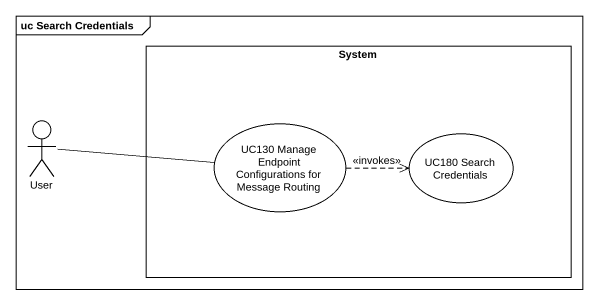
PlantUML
@startuml
mainframe uc Search Credentials
rectangle System {
  usecase "UC130 Manage Endpoint Configurations for Message Routing" as UC130_Manage_Endpoint
  usecase "UC180 Search Credentials" as UC180_Search_Credentials
}
actor User
User -right- UC130_Manage_Endpoint
UC130_Manage_Endpoint .right.> UC180_Search_Credentials : <<invokes>>
@enduml
